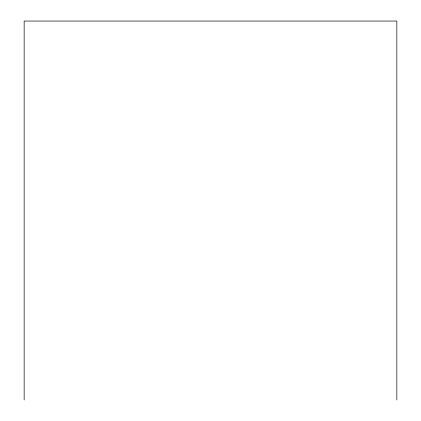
<?xml version="1.0" encoding="UTF-8"?>
<svg xmlns="http://www.w3.org/2000/svg" width="421" height="421" viewBox="0 0 421 421"><rect width="100%" height="100%" fill="white"/><g stroke="black" fill="none" stroke-linecap="round" stroke-linejoin="round"><path stroke-width="0.63" d="M396.85 399.95L396.85 21.05L24.15 21.05L24.15 399.95"/></g></svg>
